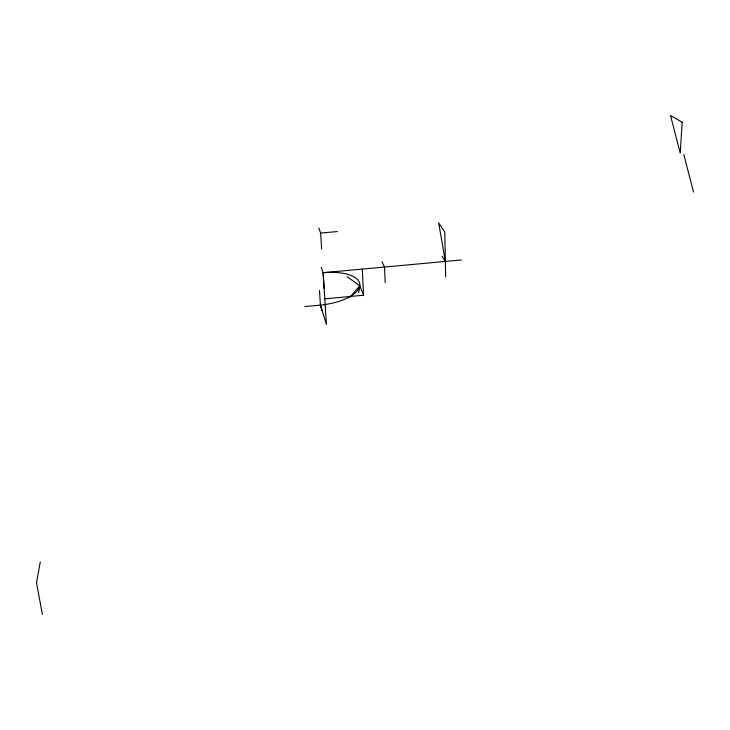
<?xml version="1.0" encoding="UTF-8"?>
<svg xmlns="http://www.w3.org/2000/svg" width="730" height="730" viewBox="0 0 730 730"><rect width="100%" height="100%" fill="white"/><g stroke="black" fill="none" stroke-linecap="round" stroke-linejoin="round"><path stroke-width="1.09" d="M358.731 292.538L359.753 285.822L347.069 276.634M40.287 561.872L36.5 582.75L42.395 614.496M349.971 297.183L359.753 285.822L363.586 295.203L324.759 298.871M304.875 306.573L320.424 305.103A38.48 15.941 -7.5 0 0 359.817 285.339A38.48 15.941 -7.5 0 0 323.116 272.719L321.291 267.308M324.093 288.268L323.116 272.71L461.46 259.953M318.809 228.061L320.625 233.053L337.296 231.565M442.07 256.221L445.346 261.44L438.657 222.869L444.78 231.985L445.647 276.907M381.982 261.741L384.537 267.052L385.175 282.556M319.466 290.44L320.424 305.103L326.429 324.567L323.116 272.71M320.424 305.103L322.14 310.706M683.782 154.45L693.5 192.017M320.625 233.053L321.629 249.049M362.308 269.096L363.586 295.203M682.148 122.211L680.232 153.154L670.532 115.504L682.148 122.211"/></g></svg>
